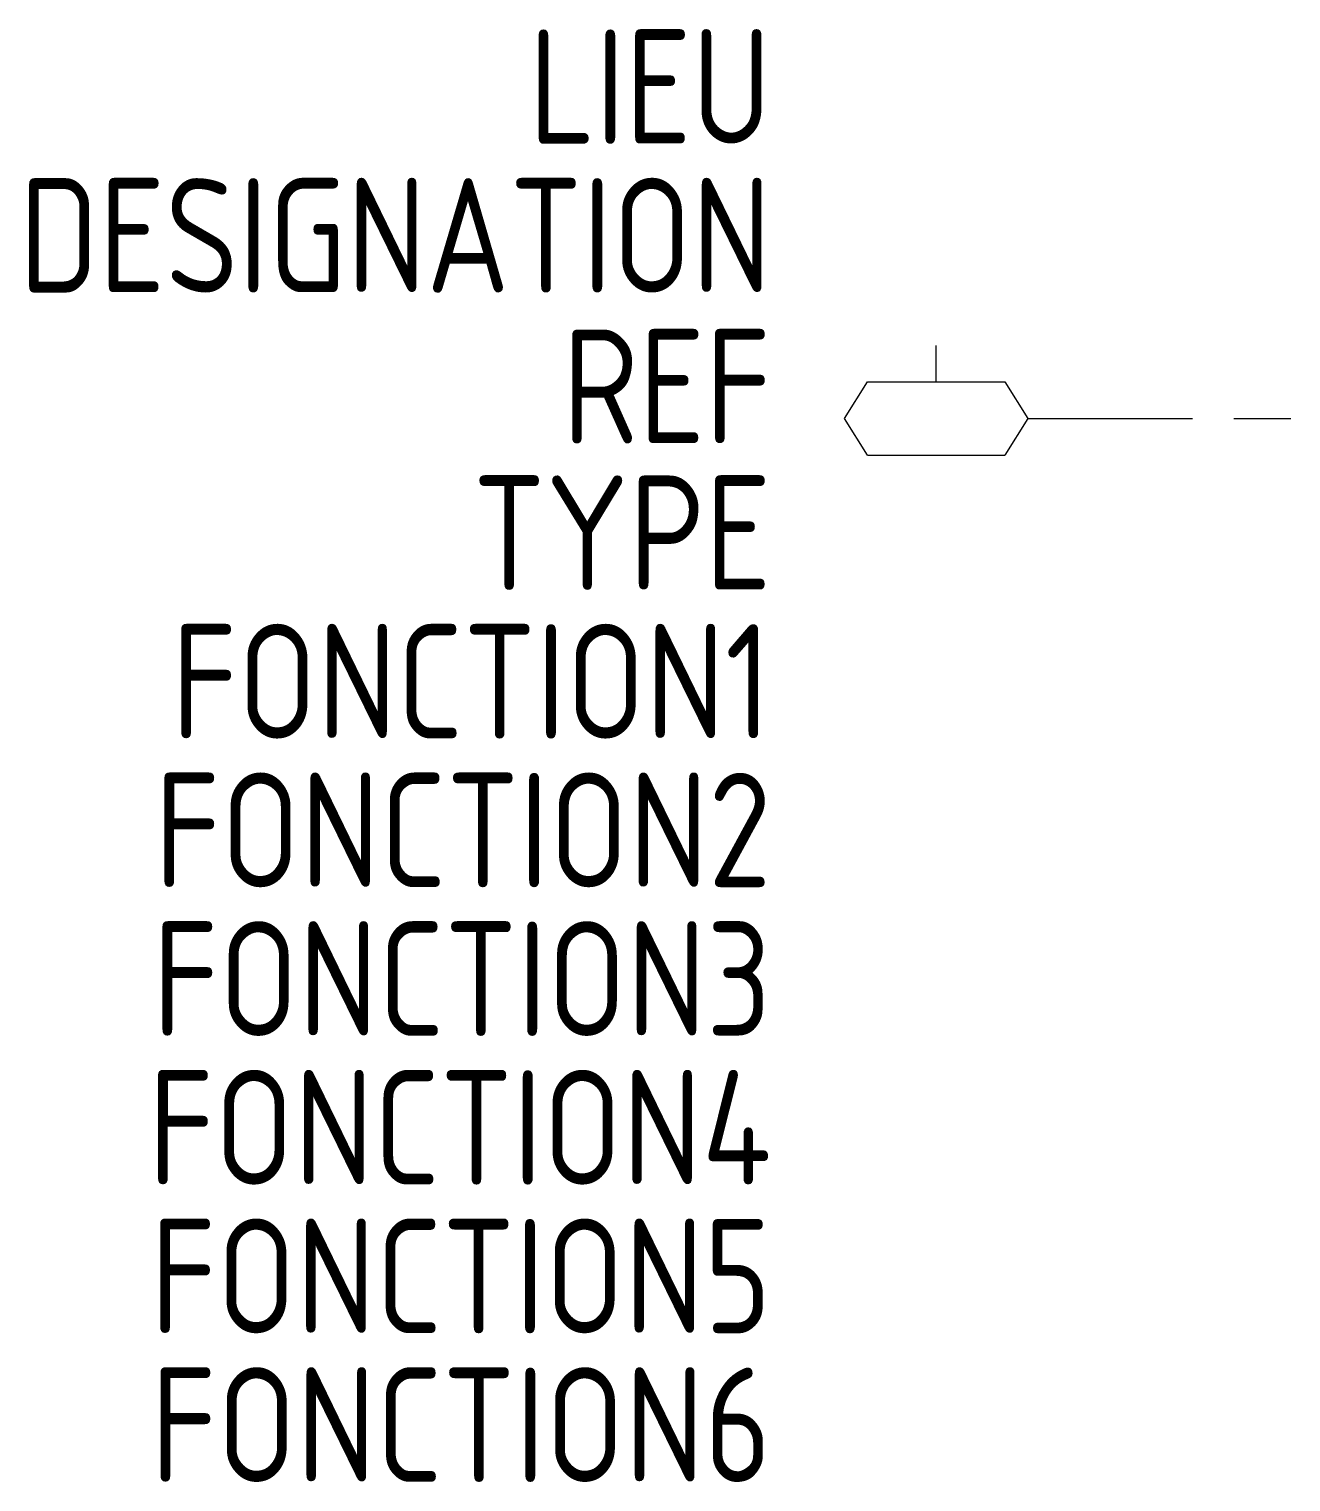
# Model space of a CAD drawing. Extents: x -1612.2 to -1584.6, y -902.8 to -871.1.
import ezdxf
from ezdxf.enums import TextEntityAlignment as Align

# ---------------------------------------------------------------- set-up
doc = ezdxf.new("R2010")
doc.units = 0
doc.linetypes.add('ACAD_ISO02W100', pattern=[15, 12, -3])
for name, color, linetype in [('SYMB_FIL', 3, 'CONTINUOUS'), ('SYMB_LIAISON', 1, 'ACAD_ISO02W100'), ('SYMB_REF_CONTACT', 2, 'CONTINUOUS'), ('SYMB_TXT_NOM', 3, 'CONTINUOUS')]:
    doc.layers.add(name, color=color, linetype=linetype)
doc.styles.add('NET2_5', font='isocp.shx', dxfattribs={"width": 0.9, "height": 2.5})

msp = doc.modelspace()

# ---------------------------------------------------------------- linework, layer by layer
at = {"layer": 'SYMB_FIL'}
for p, q in [((-1592.384, -878.793), (-1592.384, -877.993)), ((-1594.384, -879.593), (-1593.884, -878.793)), ((-1593.884, -878.793), (-1590.884, -878.793)), ((-1590.884, -878.793), (-1590.384, -879.593)), ((-1593.884, -880.393), (-1594.384, -879.593)), ((-1590.384, -879.593), (-1590.884, -880.393)), ((-1593.884, -880.393), (-1590.884, -880.393))]:
    msp.add_line(p, q, dxfattribs=at)
at = {"layer": 'SYMB_LIAISON', "ltscale": 0.3}
msp.add_line((-1590.384, -879.593), (-1584.634, -879.593), dxfattribs=at)

# ---------------------------------------------------------------- texts
at = {"layer": 'SYMB_REF_CONTACT', "style": 'NET2_5', "width": 0.9, "flags": 8}
msp.add_attdef('REF', text='', height=2.5, dxfattribs=at).set_placement((-1595.984, -880.137), align=Align.RIGHT)
at = {"layer": 'SYMB_TXT_NOM', "style": 'NET2_5', "width": 0.9, "flags": 8}
for tag, text, p in [('LIEU', '', (-1595.984, -873.587)), ('DESIGNATION', 'S?', (-1595.984, -876.837)), ('TYPE', '', (-1595.984, -883.337)), ('FONCTION1', '', (-1595.984, -886.587)), ('FONCTION2', '', (-1595.984, -889.837)), ('FONCTION3', '', (-1595.984, -893.087)), ('FONCTION4', '', (-1595.984, -896.337)), ('FONCTION5', '', (-1595.984, -899.587)), ('FONCTION6', '', (-1595.984, -902.837))]:
    msp.add_attdef(tag, text=text, height=2.5, dxfattribs=at).set_placement(p, align=Align.RIGHT)

doc.saveas('drawing.dxf')
